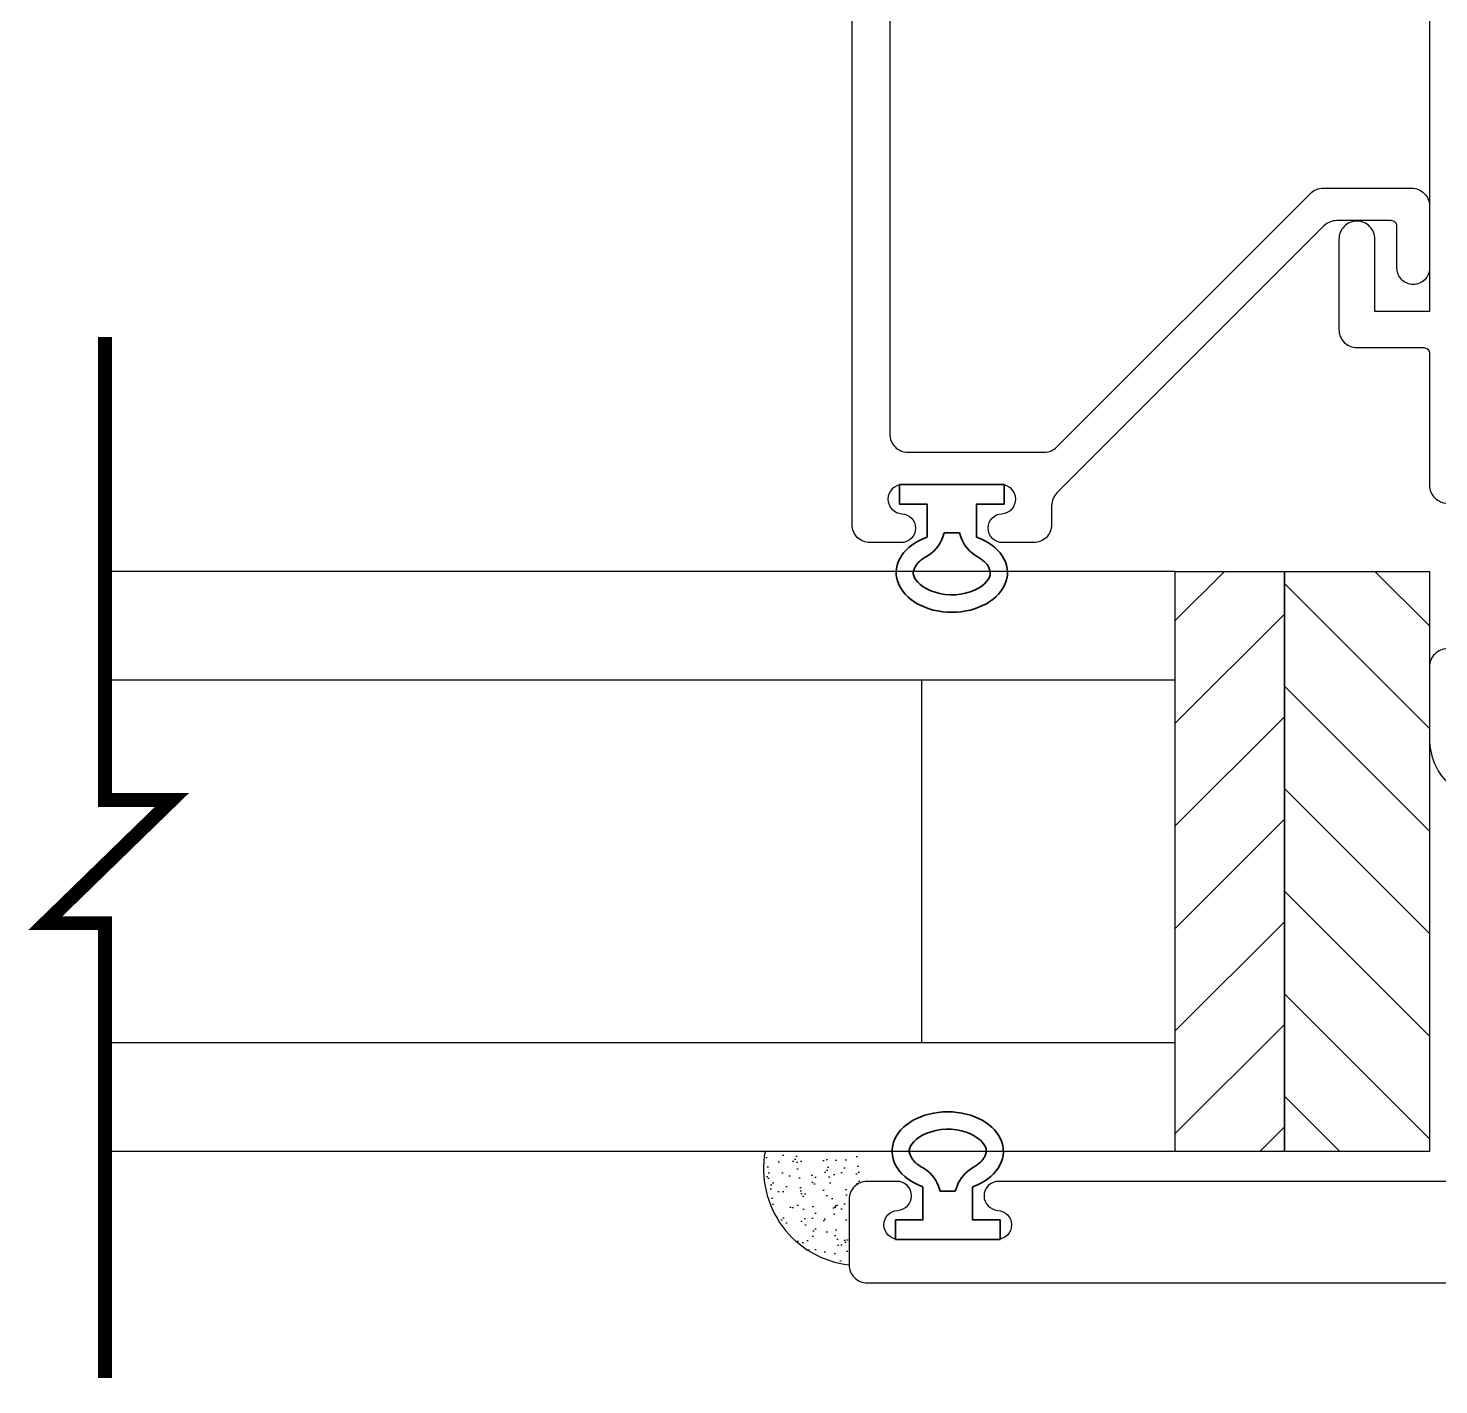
# Model space of a CAD drawing. Extents: x -26 to 91, y -47 to 75.
# Drawn here: x -1.736 to 0.695, y 51.484 to 53.822 of the extents above; entities that cross this region are included whole.
import ezdxf

# ---------------------------------------------------------------- set-up
doc = ezdxf.new("R2010")
doc.units = 0
doc.header["$MEASUREMENT"] = 0
doc.layers.get('0').update_dxf_attribs({"linetype": 'CONTINUOUS'})
for name, color, linetype in [('FRAME', 1, 'CONTINUOUS'), ('GLASS', 7, 'CONTINUOUS'), ('SETTING BLOCKS', 7, 'CONTINUOUS'), ('TEXT', 7, 'CONTINUOUS')]:
    doc.layers.add(name, color=color, linetype=linetype)
doc.layers.add('PROFILE NUMBER', color=150, linetype='CONTINUOUS', lineweight=35)

# ---------------------------------------------------------------- blocks, each defined once
blk = doc.blocks.new('3806 MULLION')
for points in [[(-1.093, 0.1875, -0.414214), (-1.062, 0.2185), (-0.937, 0.2185, -0.414214), (-0.831, 0.1125)], [(-0.175, -0.0935), (-0.175, 0.9095), (-0.175, 0.961, -0.414214), (-0.15, 0.986, -0.399638), (-0.125, 0.9623, 0.399638), (-0.1001, 0.9385), (-0.1, 0.9385, 0.414214), (-0.075, 0.9635), (-0.075, 1.1335, 0.414214), (-0.1, 1.1585), (-0.1001, 1.1585, 0.399638), (-0.125, 1.1347, -0.399638), (-0.15, 1.111), (-0.15, 1.111, -0.414214), (-0.175, 1.136), (-0.175, 1.1875, -0.414214), (-0.144, 1.2185), (-0.031, 1.2185, -0.414214), (0, 1.1875), (0, 0)], [(-3.731, 0.1125, -0.414214), (-3.625, 0.2185), (-1.674, 0.2185), (-1.674, 0.3125), (-1.799, 0.3125, -0.414214), (-1.83, 0.3435, -0.414214), (-1.799, 0.3745), (-1.643, 0.3745, -0.414214), (-1.612, 0.3435), (-1.612, 0.2285, 0.414214), (-1.602, 0.2185), (-1.375, 0.2185, -0.414214), (-1.344, 0.1875)]]:
    blk.add_lwpolyline(points, format="xyb")
blk = doc.blocks.new('3801 1 INCH GLASS STOP')
blk.add_lwpolyline([(2.7411, 0.327, -0.414214), (2.7691, 0.299, -0.414214), (2.7411, 0.271), (2.6691, 0.271, 0.414214), (2.6591, 0.261), (2.6591, 0.1671, 0.198912), (2.6682, 0.1452), (3.1282, -0.3149, 0.198912), (3.1502, -0.324), (3.1831, -0.324, -0.414214), (3.2141, -0.355), (3.2141, -0.4085, -0.414214), (3.1891, -0.4335, -0.399638), (3.1642, -0.4097, 0.400364), (3.1391, -0.386, 0.414214), (3.1141, -0.411), (3.1141, -0.581, 0.414214), (3.1391, -0.606), (3.1392, -0.606, 0.399638), (3.1642, -0.5822, -0.399638), (3.1891, -0.5585, -0.414214), (3.2141, -0.5835), (3.2141, -0.637, -0.414214), (3.1831, -0.668), (-0.0009, -0.668, -0.414214), (-0.0109, -0.658), (-0.0109, -0.01, -0.440011), (0, 0), (0.1491, -0.013), (0.1491, 0.04), (0.115, 0.0742, -0.395486), (0.1141, 0.1015), (0.1701, 0.1652, -0.691708), (0.2051, 0.152), (0.2051, -0.0403, -0.440011), (0.1714, -0.0712), (0.05, -0.0606, 0.440011), (0.0391, -0.0706), (0.0391, -0.593, 0.414214), (0.0491, -0.603), (1.5201, -0.603, 0.414214), (1.5511, -0.572), (1.5511, 0.299, -0.414214), (1.5791, 0.327, -0.414214), (1.6071, 0.299), (1.6071, -0.572, 0.414214), (1.6381, -0.603), (3.0271, -0.603, 0.414214), (3.0581, -0.572), (3.0581, -0.3368, 0.198912), (3.049, -0.3149), (2.6122, 0.122, -0.198912), (2.6031, 0.1439), (2.6031, 0.296, -0.414214), (2.6341, 0.327)], format="xyb", close=True)
blk = doc.blocks.new('A$C3BF656AD')
at = {"layer": 'SETTING BLOCKS'}
h = blk.add_hatch(dxfattribs=at)
h.set_pattern_fill('ANSI31', color=256, scale=0.25, angle=90, style=0)
h.set_pattern_definition([(135, (0.820812, -8.054306), (-0.02209709, -0.02209709), [])])
h.paths.add_polyline_path([(0, 0.0625), (0.25, 0.0625), (0.25, 0.1095), (0, 0.1095)])
h = blk.add_hatch(dxfattribs=at)
h.set_pattern_fill('ANSI31', color=256, scale=0.25, style=0)
h.set_pattern_definition([(45, (-2.098375, -8.085556), (-0.02209709, 0.02209709), [])])
h.paths.add_polyline_path([(0, 0), (0.25, 0), (0.25, 0.0625), (0, 0.0625)])
for points in [[(0, 0.0625), (0, 0.1095), (0.25, 0.1095), (0.25, 0.0625)], [(0, 0), (0, 0.0625), (0.25, 0.0625), (0.25, 0)]]:
    blk.add_lwpolyline(points, close=True, dxfattribs=at)
blk = doc.blocks.new('*U100')
at = {"layer": 'PROFILE NUMBER', "color": 5}
for p, q in [((-0.0161, 0.0916), (-0.013, 0.083)), ((-0.013, 0.083), (0.013, 0.083)), ((0.013, 0.083), (0.0161, 0.0915))]:
    blk.add_line(p, q, dxfattribs=at)
blk.add_lwpolyline([(-0.0427, 0.0907), (-0.0427, 0.0335), (-0.09, 0.0335), (-0.09, 0), (0.09, 0), (0.09, 0.0335), (0.0427, 0.0335), (0.0427, 0.0907)], dxfattribs=at)
for centre, start, end in [((-0.0725, 0.0712), 19.8289, 61.175), ((0.0725, 0.0712), 118.7633, 160.1945)]:
    blk.add_arc(centre, 0.06, start, end, dxfattribs=at)
blk.add_ellipse((0, 0.1517), major_axis=(-0.0958, 0), ratio=0.712114, start_param=2.033109, end_param=7.391692, dxfattribs=at)
blk.add_open_spline([(0.0437, 0.1238), (0.0526, 0.1287), (0.0589, 0.1347), (0.0685, 0.1503), (0.0681, 0.1574), (0.0493, 0.1788), (0.027, 0.1893), (-0.0212, 0.1906), (-0.0451, 0.1815), (-0.0674, 0.16), (-0.0684, 0.1523), (-0.0607, 0.1366), (-0.0538, 0.1294), (-0.0436, 0.1238)], degree=3, knots=[2.2211, 2.2211, 2.2211, 2.2211, 2.727733, 2.727733, 3.7005, 3.7005, 4.673268, 4.673268, 5.646035, 5.646035, 6.618803, 6.618803, 7.203997, 7.203997, 7.203997, 7.203997], dxfattribs=at)

msp = doc.modelspace()

# ---------------------------------------------------------------- hatches: boundary and pattern name
at = {"layer": 'TEXT'}
h = msp.add_hatch(dxfattribs=at)
h.set_pattern_fill('AR-SAND', color=256, scale=0.02, angle=90, style=0)
h.set_pattern_definition([(127.5, (5.791865, 44.875867), (-0.03853648, -0.00125987), [0, -0.0304, 0, -0.034, 0, -0.0325]), (97.5, (5.791865, 44.875867), (-0.05644292, 0.03539553), [0, -0.0164, 0, -0.0274, 0, -0.0105]), (57.5, (5.791865, 44.851267), (-0.00011318, 0.06228284), [0, -0.01, 0, -0.036, 0, -0.047]), (47.5, (5.791865, 44.851267), (-0.0175535, 0.06012253), [0, -0.005, 0, -0.0236, 0, -0.027])])
h.paths.add_polyline_path([(-0.466, 51.8857, 0.433026), (-0.3212, 51.6905), (-0.3212, 51.8035, -0.414214), (-0.2902, 51.8345), (-0.2944, 51.8382, -0.414214), (-0.3044, 51.8482), (-0.3044, 51.8757, -0.414214), (-0.2944, 51.8857)])

# ---------------------------------------------------------------- linework, layer by layer
at = {"layer": 'GLASS'}
for p, q in [((0.2408, 52.8857), (-1.6035, 52.8857)), ((0.2408, 51.8857), (0.2408, 52.8857)), ((0.2408, 52.6982), (-1.6035, 52.6982)), ((-0.1962, 52.6982), (-0.1962, 52.0732)), ((0.2408, 52.0732), (-1.6035, 52.0732)), ((0.2408, 51.8857), (-1.6035, 51.8857))]:
    msp.add_line(p, q, dxfattribs=at)
at = {"layer": 'GLASS', "const_width": 0.024}
msp.add_lwpolyline([(-1.6035, 53.29), (-1.6035, 52.492), (-1.4878, 52.492), (-1.7061, 52.2795), (-1.6035, 52.2795), (-1.6035, 51.4958)], dxfattribs=at)
at = {"layer": 'TEXT'}
msp.add_arc((-0.302, 51.856), 0.1667, 169.7313, 263.3867, dxfattribs=at)

# ---------------------------------------------------------------- block references
at = {"layer": 'FRAME', "xscale": -1, "rotation": 90}
msp.add_blockref('3806 MULLION', (0.8973, 51.6595), dxfattribs=at)
at = {"layer": 'FRAME', "rotation": 270}
msp.add_blockref('3801 1 INCH GLASS STOP', (0.3518, 56.1495), dxfattribs=at)
at = {"layer": 'TEXT', "rotation": 180}
msp.add_blockref('*U100', (-0.1442, 53.0353), dxfattribs=at)
at = {"layer": 'TEXT', "xscale": 4, "yscale": 4, "zscale": 4, "rotation": 90}
msp.add_blockref('A$C3BF656AD', (0.6788, 51.8857), dxfattribs=at)
at = {"layer": 'TEXT', "xscale": -1}
msp.add_blockref('*U100', (-0.1512, 51.7345), dxfattribs=at)

doc.saveas('drawing.dxf')
